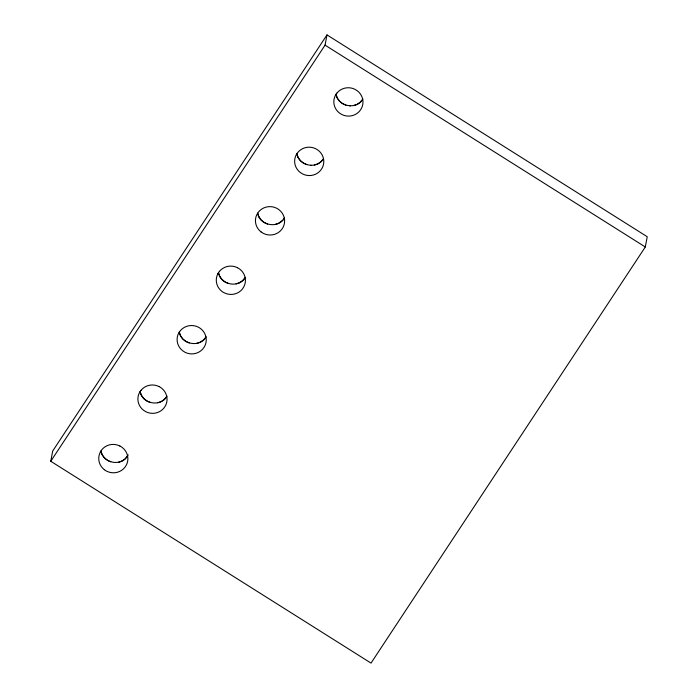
<?xml version="1.0" encoding="UTF-8"?>
<svg xmlns="http://www.w3.org/2000/svg" width="698" height="698" viewBox="0 0 698 698"><rect width="100%" height="100%" fill="white"/><g stroke="black" fill="none" stroke-linecap="round" stroke-linejoin="round"><path stroke-width="1.05" d="M50.762 461.265L52.699 451.021L326.987 34.9L647.238 236.735L645.301 246.979L371.013 663.1L50.762 461.265L325.059 45.143L326.987 34.9M166.97 396.141C160.976 407.44 141.964 404.046 140.089 391.412M206.119 336.75C200.073 348.049 181.131 344.489 179.273 331.969M245.303 277.307C239.257 288.614 220.315 285.046 218.457 272.525M284.487 217.863C278.441 229.18 259.499 225.602 257.641 213.073M362.855 98.968C356.809 110.267 337.876 106.698 336.008 94.186M217.837 273.721L219.381 271.382M296.912 153.63L296.205 154.834A14.571 14.152 10.7 0 0 300.21 172.441L302.627 173.968A14.571 14.152 10.7 0 0 320.696 170.225L322.223 167.921A14.571 14.152 10.7 0 0 318.218 150.306L315.81 148.779A14.571 14.152 10.7 0 0 297.767 152.513L296.912 153.63C298.482 164.99 314.632 169.37 322.014 160.714M127.176 456.518C120.606 466.857 102.719 462.905 100.905 450.856M128.24 454.913L125.117 458.9L122.037 460.968M166.36 397.066L164.3 399.448L161.142 401.568M205.544 337.623L203.484 340.005L200.326 342.125M244.728 278.179L242.668 280.561L239.519 282.681M283.44 219.46L283.92 218.727M322.616 160.017L323.095 159.292M362.279 99.84L360.22 102.222L357.062 104.342M336.925 93.052L335.389 95.382A14.571 14.152 10.7 0 0 339.394 112.989L341.811 114.516A14.571 14.152 10.7 0 0 359.88 110.773L361.407 108.478A14.571 14.152 10.7 0 0 357.402 90.862L354.994 89.335A14.571 14.152 10.7 0 0 336.951 93.061M141.005 390.278L139.469 392.616A14.571 14.152 10.7 0 0 143.474 410.223L145.891 411.75A14.571 14.152 10.7 0 0 163.943 408.033L165.487 405.704A14.571 14.152 10.7 0 0 161.482 388.088A14.745 14.326 10.7 0 0 159.074 386.561M323.444 158.891L321.036 161.666L317.887 163.786M282.83 220.158L278.703 223.229M317.677 163.89L314.388 164.99M157.739 402.746L160.941 401.673M275.125 224.459L278.493 223.334M118.512 462.207L121.757 461.116M353.572 105.538L356.861 104.447M236.037 283.877L239.309 282.786M196.836 343.329L200.125 342.229M310.514 165.304L311.186 165.321M349.689 105.852L350.379 105.878M110.755 461.814C107.16 460.715 104.238 458.019 102.336 454.834M189.21 342.954L185.755 341.366L182.876 338.992L180.66 335.886M345.946 105.171L342.5 103.574L339.612 101.201L337.396 98.095M306.762 164.615L303.316 163.018L300.428 160.645L298.212 157.547M267.587 224.067L264.132 222.47L261.244 220.097L259.037 216.999M228.403 283.51L224.939 281.913L222.06 279.54L219.844 276.452M150.026 402.397L146.58 400.8L143.692 398.427M237.433 267.674L239.85 269.201A14.571 14.152 10.7 0 1 243.846 286.808L242.319 289.147A14.571 14.152 10.7 0 1 224.285 292.828A14.745 14.326 10.7 0 1 221.833 291.336A14.571 14.152 10.7 0 1 217.889 273.703M325.059 45.143L645.301 246.979M261.026 231.893L263.434 233.411A14.571 14.152 10.7 0 0 281.495 229.694A14.771 14.344 10.7 0 0 283.039 227.365A14.571 14.152 10.7 0 0 279.034 209.758A14.745 14.326 10.7 0 0 276.617 208.231A14.571 14.152 10.7 0 0 258.565 211.939L257.021 214.269A14.571 14.152 10.7 0 0 261.043 231.902M143.343 397.939L141.476 395.321M298.107 157.355L296.947 154.145M140.228 392.006L141.371 395.138M257.763 213.605L258.923 216.799M218.579 273.049L219.739 276.251M101.035 451.405L102.187 454.581M336.131 94.692L337.291 97.903M179.395 332.475L180.555 335.694M104.316 469.684A14.571 14.152 10.7 0 1 100.32 452.077L101.821 449.721A14.571 14.152 10.7 0 1 119.899 446.022M141.031 390.295A14.571 14.152 10.7 0 1 159.083 386.579M104.29 469.675A14.754 14.326 10.7 0 0 106.707 471.194A14.571 14.152 10.7 0 0 124.759 467.486L126.303 465.156A14.571 14.152 10.7 0 0 122.298 447.531A14.745 14.326 10.7 0 0 119.882 446.013M219.408 271.409A14.571 14.152 10.7 0 1 237.46 267.7M179.36 331.96L178.653 333.164A14.579 14.161 10.7 0 0 182.684 350.754L185.066 352.307A14.579 14.161 10.7 0 0 203.973 347.421L204.671 346.26A14.579 14.161 10.7 0 0 200.666 328.645A14.728 14.309 10.7 0 0 198.258 327.118A14.579 14.161 10.7 0 0 179.386 331.969"/></g></svg>
